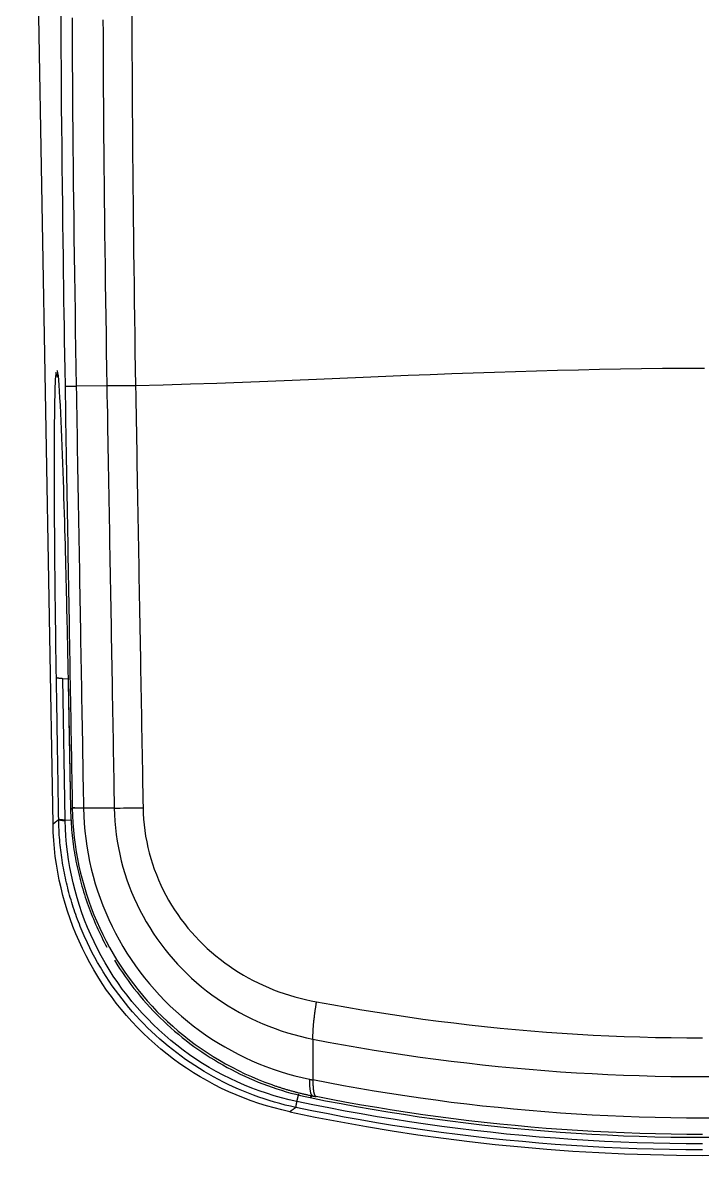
# Model space of a CAD drawing. Extents: x 0 to 395, y 0 to 289.
# Drawn here: x 96.5 to 114.67, y 40.82 to 71.08 of the extents above; entities that cross this region are included whole.
import ezdxf

# ---------------------------------------------------------------- set-up
doc = ezdxf.new("R2010")
doc.units = 0
doc.header["$LTSCALE"] = 10
doc.header["$MEASUREMENT"] = 0
doc.layers.add('1', color=7, linetype='CONTINUOUS')

msp = doc.modelspace()

# ---------------------------------------------------------------- linework, layer by layer
at = {"layer": '1'}
for p, q in [((97.317, 49.665), (96.505, 96.173)), ((98.755, 61.378), (97.936, 61.367)), ((97.643, 49.782), (97.582, 53.56)), ((97.582, 53.56), (97.719, 53.551)), ((97.785, 50.067), (97.785, 50.064)), ((98.953, 50.097), (98.131, 50.097)), ((97.643, 49.782), (97.82, 49.771)), ((104.262, 43.923), (104.263, 42.832)), ((103.835, 42.256), (103.882, 42.459))]:
    msp.add_line(p, q, dxfattribs=at)
for points in [[(97.521, 71.289), (97.524, 70.82), (97.527, 70.34), (97.53, 69.852), (97.534, 69.352), (97.538, 68.84), (97.543, 68.314), (97.548, 67.778), (97.554, 67.241), (97.56, 66.712), (97.566, 66.201), (97.572, 65.714), (97.578, 65.253), (97.584, 64.818), (97.589, 64.409), (97.595, 64.024), (97.6, 63.658), (97.605, 63.304), (97.611, 62.95), (97.617, 62.588), (97.623, 62.207), (97.63, 61.802), (97.637, 61.373)], [(97.825, 71.208), (97.827, 70.803), (97.829, 70.389), (97.831, 69.967), (97.834, 69.536), (97.837, 69.097), (97.841, 68.651), (97.845, 68.197), (97.849, 67.736), (97.854, 67.268), (97.859, 66.795), (97.864, 66.316), (97.87, 65.832), (97.876, 65.343), (97.883, 64.852), (97.889, 64.357), (97.896, 63.861), (97.904, 63.363), (97.911, 62.865), (97.919, 62.367), (97.927, 61.867), (97.936, 61.367)], [(98.652, 71.159), (98.653, 70.799), (98.654, 70.43), (98.656, 70.053), (98.658, 69.668), (98.66, 69.275), (98.663, 68.875), (98.666, 68.468), (98.669, 68.055), (98.673, 67.636), (98.677, 67.212), (98.681, 66.782), (98.686, 66.347), (98.691, 65.909), (98.696, 65.466), (98.701, 65.02), (98.707, 64.571), (98.713, 64.119), (98.72, 63.665), (98.726, 63.21), (98.733, 62.753), (98.74, 62.295), (98.747, 61.837), (98.755, 61.378)], [(99.424, 71.26), (99.425, 70.924), (99.426, 70.578), (99.427, 70.224), (99.429, 69.861), (99.43, 69.49), (99.433, 69.111), (99.435, 68.724), (99.438, 68.33), (99.441, 67.93), (99.444, 67.523), (99.448, 67.11), (99.452, 66.691), (99.456, 66.267), (99.461, 65.838), (99.466, 65.405), (99.471, 64.968), (99.476, 64.527), (99.482, 64.083), (99.488, 63.636), (99.494, 63.186), (99.501, 62.735), (99.507, 62.283), (99.514, 61.829), (99.522, 61.375)], [(97.407, 53.591), (97.404, 53.756), (97.402, 53.928), (97.399, 54.106), (97.396, 54.291), (97.394, 54.483), (97.391, 54.68), (97.388, 54.883), (97.385, 55.09), (97.383, 55.299), (97.38, 55.51), (97.378, 55.719), (97.375, 55.927), (97.373, 56.133), (97.371, 56.336), (97.369, 56.536), (97.367, 56.733), (97.365, 56.928), (97.364, 57.12), (97.362, 57.31), (97.361, 57.498), (97.36, 57.684), (97.359, 57.866), (97.358, 58.045), (97.357, 58.22), (97.356, 58.393), (97.356, 58.561), (97.355, 58.726), (97.355, 58.888), (97.355, 59.046), (97.355, 59.202), (97.355, 59.356), (97.355, 59.509), (97.355, 59.66), (97.356, 59.811), (97.356, 59.961), (97.357, 60.11), (97.358, 60.259), (97.36, 60.407), (97.361, 60.553), (97.363, 60.697), (97.365, 60.838), (97.368, 60.975), (97.371, 61.106), (97.374, 61.23), (97.378, 61.346), (97.382, 61.452), (97.386, 61.546), (97.391, 61.628), (97.397, 61.695), (97.403, 61.746)], [(97.421, 61.798), (97.43, 61.776), (97.44, 61.724), (97.45, 61.642), (97.461, 61.532), (97.472, 61.394), (97.483, 61.232), (97.494, 61.052), (97.505, 60.856), (97.515, 60.65), (97.525, 60.435), (97.535, 60.215), (97.544, 59.992), (97.553, 59.765), (97.562, 59.536), (97.57, 59.307), (97.578, 59.078), (97.586, 58.85), (97.593, 58.624), (97.6, 58.4), (97.607, 58.18), (97.614, 57.963), (97.62, 57.749), (97.626, 57.54), (97.632, 57.334), (97.637, 57.133), (97.643, 56.935), (97.648, 56.742), (97.652, 56.554), (97.657, 56.37), (97.662, 56.19), (97.666, 56.014), (97.67, 55.843), (97.674, 55.677), (97.678, 55.515), (97.681, 55.357), (97.685, 55.204), (97.688, 55.056), (97.691, 54.912), (97.694, 54.773), (97.697, 54.638), (97.7, 54.508), (97.702, 54.381), (97.705, 54.259), (97.707, 54.141), (97.71, 54.026), (97.712, 53.916), (97.714, 53.809), (97.716, 53.705), (97.718, 53.605), (97.72, 53.508)], [(114.723, 61.842), (114.163, 61.84), (113.603, 61.836), (113.044, 61.829), (112.483, 61.821), (111.923, 61.811), (111.362, 61.799), (110.8, 61.786), (110.238, 61.77), (109.676, 61.754), (109.111, 61.735), (108.544, 61.716), (107.971, 61.695), (107.393, 61.673), (106.806, 61.65), (106.209, 61.626), (105.603, 61.601), (104.985, 61.575), (104.355, 61.548), (103.712, 61.522), (103.055, 61.495), (102.383, 61.469), (101.693, 61.443), (100.987, 61.419), (100.263, 61.396), (99.522, 61.375)], [(97.407, 61.699), (97.426, 61.612)], [(97.637, 61.373), (97.641, 61.12), (97.646, 60.869), (97.65, 60.618), (97.654, 60.368), (97.658, 60.12), (97.663, 59.872), (97.667, 59.626), (97.671, 59.381), (97.675, 59.137), (97.68, 58.894), (97.684, 58.653), (97.688, 58.412), (97.692, 58.173), (97.696, 57.934), (97.7, 57.697), (97.704, 57.461), (97.708, 57.226), (97.712, 56.992), (97.716, 56.759), (97.72, 56.528), (97.724, 56.297), (97.728, 56.068), (97.732, 55.84), (97.736, 55.612), (97.74, 55.387), (97.744, 55.162), (97.748, 54.938), (97.752, 54.715), (97.755, 54.494), (97.759, 54.273), (97.763, 54.054), (97.767, 53.836), (97.77, 53.619), (97.774, 53.403), (97.778, 53.188), (97.782, 52.975), (97.785, 52.762), (97.789, 52.551), (97.792, 52.34), (97.796, 52.131), (97.8, 51.923), (97.803, 51.716), (97.807, 51.51), (97.81, 51.306), (97.814, 51.102), (97.817, 50.9), (97.821, 50.698), (97.824, 50.498), (97.828, 50.299), (97.831, 50.101)], [(97.936, 61.367), (97.94, 61.114), (97.945, 60.862), (97.949, 60.611), (97.953, 60.362), (97.958, 60.113), (97.962, 59.866), (97.966, 59.62), (97.97, 59.375), (97.975, 59.131), (97.979, 58.888), (97.983, 58.646), (97.987, 58.406), (97.991, 58.166), (97.995, 57.928), (98, 57.691), (98.004, 57.455), (98.008, 57.22), (98.012, 56.986), (98.016, 56.753), (98.02, 56.521), (98.024, 56.291), (98.028, 56.062), (98.032, 55.833), (98.036, 55.606), (98.04, 55.38), (98.044, 55.155), (98.047, 54.932), (98.051, 54.709), (98.055, 54.487), (98.059, 54.267), (98.063, 54.048), (98.067, 53.83), (98.07, 53.613), (98.074, 53.397), (98.078, 53.182), (98.081, 52.969), (98.085, 52.756), (98.089, 52.545), (98.092, 52.335), (98.096, 52.125), (98.1, 51.918), (98.103, 51.711), (98.107, 51.505), (98.11, 51.301), (98.114, 51.097), (98.117, 50.895), (98.121, 50.694), (98.124, 50.494), (98.128, 50.295), (98.131, 50.097)], [(98.755, 61.378), (98.759, 61.134), (98.764, 60.891), (98.768, 60.648), (98.772, 60.406), (98.776, 60.165), (98.781, 59.925), (98.785, 59.685), (98.789, 59.446), (98.793, 59.208), (98.797, 58.971), (98.801, 58.735), (98.806, 58.499), (98.81, 58.264), (98.814, 58.03), (98.818, 57.796), (98.822, 57.564), (98.826, 57.332), (98.83, 57.1), (98.834, 56.87), (98.838, 56.64), (98.842, 56.412), (98.846, 56.183), (98.85, 55.956), (98.854, 55.729), (98.858, 55.504), (98.862, 55.278), (98.866, 55.054), (98.87, 54.83), (98.874, 54.607), (98.878, 54.385), (98.882, 54.164), (98.886, 53.943), (98.89, 53.723), (98.894, 53.504), (98.897, 53.286), (98.901, 53.068), (98.905, 52.851), (98.909, 52.634), (98.913, 52.419), (98.916, 52.204), (98.92, 51.99), (98.924, 51.777), (98.928, 51.564), (98.931, 51.352), (98.935, 51.141), (98.939, 50.931), (98.942, 50.722), (98.946, 50.513), (98.95, 50.305), (98.953, 50.097)], [(99.522, 61.375), (99.504, 61.375), (99.486, 61.375), (99.468, 61.375), (99.45, 61.375), (99.432, 61.375), (99.415, 61.375), (99.397, 61.374), (99.38, 61.374), (99.362, 61.374), (99.345, 61.374), (99.327, 61.374), (99.31, 61.374), (99.293, 61.374), (99.276, 61.374), (99.259, 61.374), (99.242, 61.374), (99.225, 61.375), (99.209, 61.375), (99.192, 61.375), (99.176, 61.375), (99.159, 61.375), (99.143, 61.375), (99.127, 61.375), (99.111, 61.375), (99.095, 61.375), (99.08, 61.375), (99.064, 61.375), (99.049, 61.375), (99.034, 61.375), (99.019, 61.375), (99.004, 61.375), (98.989, 61.375), (98.974, 61.376), (98.96, 61.376), (98.946, 61.376), (98.932, 61.376), (98.918, 61.376), (98.904, 61.376), (98.891, 61.376), (98.877, 61.376), (98.864, 61.377), (98.851, 61.377), (98.839, 61.377), (98.826, 61.377), (98.814, 61.377), (98.801, 61.377), (98.79, 61.378), (98.778, 61.378), (98.766, 61.378), (98.755, 61.378)], [(99.522, 61.375), (99.526, 61.131), (99.53, 60.889), (99.535, 60.647), (99.539, 60.406), (99.543, 60.166), (99.547, 59.926), (99.552, 59.687), (99.556, 59.449), (99.56, 59.212), (99.564, 58.975), (99.569, 58.739), (99.573, 58.504), (99.577, 58.269), (99.581, 58.035), (99.585, 57.802), (99.59, 57.57), (99.594, 57.338), (99.598, 57.107), (99.602, 56.877), (99.606, 56.647), (99.61, 56.419), (99.614, 56.19), (99.618, 55.963), (99.622, 55.736), (99.626, 55.511), (99.63, 55.285), (99.634, 55.061), (99.638, 54.837), (99.642, 54.614), (99.646, 54.392), (99.65, 54.17), (99.654, 53.95), (99.658, 53.73), (99.662, 53.51), (99.666, 53.292), (99.67, 53.074), (99.674, 52.857), (99.678, 52.641), (99.681, 52.425), (99.685, 52.21), (99.689, 51.996), (99.693, 51.783), (99.697, 51.57), (99.7, 51.359), (99.704, 51.148), (99.708, 50.937), (99.712, 50.728), (99.715, 50.519), (99.719, 50.31), (99.723, 50.103)], [(97.407, 53.591), (97.407, 53.59), (97.408, 53.59), (97.408, 53.589), (97.409, 53.588), (97.41, 53.587), (97.411, 53.587), (97.412, 53.586), (97.413, 53.585), (97.414, 53.584), (97.416, 53.584), (97.417, 53.583), (97.419, 53.582), (97.421, 53.582), (97.423, 53.581), (97.425, 53.58), (97.427, 53.579), (97.43, 53.579), (97.433, 53.578), (97.435, 53.577), (97.438, 53.577), (97.441, 53.576), (97.444, 53.575), (97.448, 53.575), (97.451, 53.574), (97.455, 53.573), (97.458, 53.573), (97.462, 53.572), (97.466, 53.571), (97.47, 53.571), (97.474, 53.57), (97.479, 53.57), (97.483, 53.569), (97.488, 53.568), (97.493, 53.568), (97.497, 53.567), (97.502, 53.567), (97.507, 53.566), (97.512, 53.565), (97.518, 53.565), (97.523, 53.564), (97.529, 53.564), (97.534, 53.563), (97.54, 53.563), (97.546, 53.562), (97.551, 53.562), (97.557, 53.561), (97.563, 53.561), (97.569, 53.561), (97.576, 53.56), (97.582, 53.56)], [(97.468, 49.81), (97.467, 49.886), (97.465, 49.961), (97.464, 50.037), (97.463, 50.113), (97.462, 50.188), (97.46, 50.264), (97.459, 50.339), (97.458, 50.415), (97.457, 50.491), (97.456, 50.566), (97.454, 50.642), (97.453, 50.718), (97.452, 50.793), (97.451, 50.869), (97.45, 50.944), (97.448, 51.02), (97.447, 51.096), (97.446, 51.171), (97.445, 51.247), (97.443, 51.322), (97.442, 51.398), (97.441, 51.474), (97.44, 51.549), (97.439, 51.625), (97.437, 51.701), (97.436, 51.776), (97.435, 51.852), (97.434, 51.927), (97.433, 52.003), (97.431, 52.079), (97.43, 52.154), (97.429, 52.23), (97.428, 52.306), (97.426, 52.381), (97.425, 52.457), (97.424, 52.532), (97.423, 52.608), (97.422, 52.684), (97.42, 52.759), (97.419, 52.835), (97.418, 52.91), (97.417, 52.986), (97.416, 53.062), (97.414, 53.137), (97.413, 53.213), (97.412, 53.289), (97.411, 53.364), (97.409, 53.44), (97.408, 53.515), (97.407, 53.591)], [(97.719, 53.528), (97.785, 50.066)], [(97.72, 53.508), (97.721, 53.44), (97.722, 53.371), (97.724, 53.302), (97.725, 53.233), (97.726, 53.164), (97.728, 53.095), (97.729, 53.027), (97.73, 52.958), (97.731, 52.889), (97.733, 52.82), (97.734, 52.751), (97.735, 52.682), (97.737, 52.614), (97.738, 52.545), (97.739, 52.476), (97.74, 52.407), (97.742, 52.338), (97.743, 52.269), (97.744, 52.201), (97.746, 52.132), (97.747, 52.063), (97.748, 51.994), (97.75, 51.925), (97.751, 51.856), (97.752, 51.788), (97.753, 51.719), (97.755, 51.65), (97.756, 51.581), (97.757, 51.512), (97.759, 51.443), (97.76, 51.375), (97.761, 51.306), (97.763, 51.237), (97.764, 51.168), (97.765, 51.099), (97.766, 51.03), (97.768, 50.962), (97.769, 50.893), (97.77, 50.824), (97.772, 50.755), (97.773, 50.686), (97.774, 50.617), (97.776, 50.549), (97.777, 50.48), (97.778, 50.411), (97.779, 50.342), (97.781, 50.273), (97.782, 50.204), (97.783, 50.136), (97.785, 50.067)], [(97.831, 50.09), (97.83, 50.09), (97.829, 50.089), (97.828, 50.088), (97.828, 50.087), (97.827, 50.087), (97.826, 50.086), (97.825, 50.085), (97.824, 50.084), (97.823, 50.084), (97.822, 50.083), (97.821, 50.082), (97.82, 50.081), (97.819, 50.08), (97.818, 50.08), (97.817, 50.079), (97.816, 50.078), (97.816, 50.077), (97.815, 50.077), (97.814, 50.076), (97.813, 50.075), (97.812, 50.074), (97.811, 50.074), (97.81, 50.073), (97.809, 50.072), (97.808, 50.071), (97.807, 50.07), (97.806, 50.07), (97.805, 50.069), (97.804, 50.068), (97.804, 50.067), (97.803, 50.067), (97.802, 50.066), (97.801, 50.065), (97.8, 50.064), (97.799, 50.064), (97.798, 50.063), (97.797, 50.062), (97.796, 50.061), (97.795, 50.06), (97.794, 50.06), (97.793, 50.059), (97.792, 50.058), (97.791, 50.057), (97.79, 50.057), (97.79, 50.056), (97.789, 50.055), (97.788, 50.054), (97.787, 50.053), (97.786, 50.053), (97.785, 50.052)], [(97.785, 50.067), (97.785, 50.066), (97.785, 50.066), (97.785, 50.066), (97.785, 50.065), (97.785, 50.065), (97.785, 50.065), (97.785, 50.064), (97.785, 50.064), (97.785, 50.064), (97.785, 50.064), (97.785, 50.063), (97.785, 50.063), (97.785, 50.063), (97.785, 50.062), (97.785, 50.062), (97.785, 50.062), (97.785, 50.061), (97.785, 50.061), (97.785, 50.061), (97.785, 50.061), (97.785, 50.06), (97.785, 50.06), (97.785, 50.06), (97.785, 50.059), (97.785, 50.059), (97.785, 50.059), (97.785, 50.059), (97.785, 50.058), (97.785, 50.058), (97.785, 50.058), (97.785, 50.057), (97.785, 50.057), (97.785, 50.057), (97.785, 50.057), (97.785, 50.056), (97.785, 50.056), (97.785, 50.056), (97.785, 50.055), (97.785, 50.055), (97.785, 50.055), (97.785, 50.055), (97.785, 50.054), (97.785, 50.054), (97.785, 50.054), (97.785, 50.053), (97.785, 50.053), (97.785, 50.053), (97.785, 50.053), (97.785, 50.052), (97.785, 50.052)], [(97.785, 50.066), (97.785, 50.051)], [(97.785, 50.052), (97.787, 49.975), (97.789, 49.899), (97.793, 49.822), (97.797, 49.745), (97.801, 49.669), (97.807, 49.592), (97.813, 49.515), (97.82, 49.439), (97.828, 49.363), (97.836, 49.286), (97.845, 49.21), (97.855, 49.134), (97.866, 49.058), (97.877, 48.982), (97.889, 48.906), (97.902, 48.831), (97.915, 48.755), (97.93, 48.68), (97.945, 48.604), (97.96, 48.529), (97.977, 48.454), (97.994, 48.379), (98.012, 48.305), (98.03, 48.23), (98.05, 48.156), (98.07, 48.082), (98.09, 48.008), (98.112, 47.934), (98.134, 47.86), (98.157, 47.787), (98.18, 47.714), (98.205, 47.641), (98.23, 47.568), (98.255, 47.496), (98.282, 47.424), (98.309, 47.352), (98.336, 47.28), (98.365, 47.209), (98.394, 47.138), (98.424, 47.067), (98.454, 46.997), (98.485, 46.926), (98.517, 46.857), (98.55, 46.787), (98.583, 46.718), (98.617, 46.649), (98.651, 46.58), (98.686, 46.512), (98.722, 46.444), (98.758, 46.376)], [(97.964, 50.095), (97.959, 50.095), (97.954, 50.095), (97.95, 50.096), (97.945, 50.096), (97.94, 50.096), (97.936, 50.096), (97.931, 50.096), (97.927, 50.097), (97.923, 50.097), (97.918, 50.097), (97.914, 50.097), (97.91, 50.097), (97.907, 50.097), (97.903, 50.097), (97.899, 50.098), (97.895, 50.098), (97.892, 50.098), (97.889, 50.098), (97.885, 50.098), (97.882, 50.098), (97.879, 50.098), (97.876, 50.098), (97.873, 50.098), (97.87, 50.099), (97.867, 50.099), (97.865, 50.099), (97.862, 50.099), (97.86, 50.099), (97.857, 50.099), (97.855, 50.099), (97.853, 50.099), (97.851, 50.099), (97.849, 50.1), (97.847, 50.1), (97.845, 50.1), (97.844, 50.1), (97.842, 50.1), (97.841, 50.1), (97.839, 50.1), (97.838, 50.1), (97.837, 50.1), (97.836, 50.1), (97.835, 50.101), (97.834, 50.101), (97.833, 50.101), (97.833, 50.101), (97.832, 50.101), (97.832, 50.101), (97.831, 50.101), (97.831, 50.101)], [(97.831, 50.101), (97.831, 50.101), (97.831, 50.101), (97.831, 50.1), (97.831, 50.1), (97.831, 50.1), (97.831, 50.1), (97.831, 50.099), (97.831, 50.099), (97.831, 50.099), (97.831, 50.099), (97.831, 50.099), (97.831, 50.098), (97.831, 50.098), (97.831, 50.098), (97.831, 50.098), (97.831, 50.098), (97.831, 50.097), (97.831, 50.097), (97.831, 50.097), (97.831, 50.097), (97.831, 50.097), (97.831, 50.096), (97.831, 50.096), (97.831, 50.096), (97.831, 50.096), (97.831, 50.095), (97.831, 50.095), (97.831, 50.095), (97.831, 50.095), (97.831, 50.095), (97.831, 50.094), (97.831, 50.094), (97.831, 50.094), (97.831, 50.094), (97.831, 50.094), (97.831, 50.093), (97.831, 50.093), (97.831, 50.093), (97.831, 50.093), (97.831, 50.093), (97.831, 50.092), (97.831, 50.092), (97.831, 50.092), (97.831, 50.092), (97.831, 50.091), (97.831, 50.091), (97.831, 50.091), (97.831, 50.091), (97.831, 50.091), (97.831, 50.09)], [(97.964, 50.095), (97.959, 50.095), (97.954, 50.095), (97.95, 50.094), (97.945, 50.094), (97.94, 50.094), (97.936, 50.094), (97.931, 50.094), (97.927, 50.094), (97.923, 50.093), (97.919, 50.093), (97.914, 50.093), (97.911, 50.093), (97.907, 50.093), (97.903, 50.093), (97.899, 50.093), (97.896, 50.092), (97.892, 50.092), (97.889, 50.092), (97.885, 50.092), (97.882, 50.092), (97.879, 50.092), (97.876, 50.092), (97.873, 50.092), (97.87, 50.092), (97.868, 50.091), (97.865, 50.091), (97.862, 50.091), (97.86, 50.091), (97.858, 50.091), (97.855, 50.091), (97.853, 50.091), (97.851, 50.091), (97.849, 50.091), (97.847, 50.091), (97.846, 50.091), (97.844, 50.091), (97.842, 50.091), (97.841, 50.091), (97.84, 50.091), (97.838, 50.091), (97.837, 50.091), (97.836, 50.091), (97.835, 50.09), (97.834, 50.09), (97.834, 50.09), (97.833, 50.09), (97.832, 50.09), (97.832, 50.09), (97.831, 50.09), (97.831, 50.09)], [(97.831, 50.09), (97.837, 49.896), (97.848, 49.701), (97.863, 49.507), (97.883, 49.314), (97.907, 49.121), (97.937, 48.928), (97.971, 48.736), (98.01, 48.546), (98.053, 48.356), (98.101, 48.168), (98.154, 47.98), (98.211, 47.794), (98.273, 47.61), (98.339, 47.427), (98.409, 47.246), (98.484, 47.067), (98.564, 46.89), (98.647, 46.714), (98.735, 46.541), (98.827, 46.37), (98.923, 46.202), (99.023, 46.035), (99.127, 45.872), (99.235, 45.711), (99.347, 45.553), (99.463, 45.397), (99.582, 45.245), (99.705, 45.095), (99.832, 44.949), (99.962, 44.805), (100.095, 44.665), (100.232, 44.528), (100.372, 44.395), (100.515, 44.265), (100.661, 44.139), (100.81, 44.016), (100.962, 43.897), (101.117, 43.781), (101.275, 43.67), (101.435, 43.562), (101.597, 43.458), (101.763, 43.358), (101.93, 43.262), (102.1, 43.17), (102.272, 43.083), (102.445, 42.999), (102.621, 42.92), (102.799, 42.845), (102.979, 42.774), (103.16, 42.707)], [(98.131, 50.097), (98.127, 50.097), (98.123, 50.097), (98.12, 50.097), (98.116, 50.097), (98.112, 50.097), (98.108, 50.097), (98.104, 50.097), (98.1, 50.097), (98.097, 50.097), (98.093, 50.097), (98.089, 50.097), (98.086, 50.097), (98.082, 50.097), (98.078, 50.097), (98.075, 50.097), (98.071, 50.097), (98.068, 50.097), (98.064, 50.097), (98.061, 50.097), (98.057, 50.097), (98.054, 50.097), (98.05, 50.097), (98.047, 50.097), (98.043, 50.097), (98.04, 50.097), (98.037, 50.097), (98.033, 50.097), (98.03, 50.097), (98.027, 50.097), (98.024, 50.096), (98.02, 50.096), (98.017, 50.096), (98.014, 50.096), (98.011, 50.096), (98.008, 50.096), (98.005, 50.096), (98.002, 50.096), (97.999, 50.096), (97.996, 50.096), (97.993, 50.096), (97.99, 50.095), (97.987, 50.095), (97.984, 50.095), (97.981, 50.095), (97.978, 50.095), (97.975, 50.095), (97.973, 50.095), (97.97, 50.095), (97.967, 50.095), (97.964, 50.095)], [(98.131, 50.097), (98.138, 49.892), (98.15, 49.687), (98.167, 49.483), (98.19, 49.279), (98.219, 49.075), (98.254, 48.873), (98.293, 48.672), (98.339, 48.472), (98.39, 48.273), (98.446, 48.076), (98.508, 47.881), (98.574, 47.687), (98.647, 47.495), (98.724, 47.306), (98.806, 47.119), (98.894, 46.934), (98.986, 46.751), (99.084, 46.572), (99.186, 46.395), (99.293, 46.221), (99.404, 46.05), (99.52, 45.883), (99.64, 45.718), (99.765, 45.557), (99.894, 45.4), (100.027, 45.246), (100.165, 45.096), (100.306, 44.949), (100.451, 44.807), (100.599, 44.668), (100.752, 44.534), (100.907, 44.404), (101.066, 44.278), (101.229, 44.156), (101.394, 44.039), (101.563, 43.926), (101.735, 43.818), (101.909, 43.714), (102.086, 43.615), (102.265, 43.521), (102.447, 43.432), (102.631, 43.347), (102.817, 43.267), (103.006, 43.193), (103.196, 43.123), (103.388, 43.058), (103.582, 42.999), (103.777, 42.944), (103.974, 42.895), (104.172, 42.851)], [(98.953, 50.097), (98.959, 49.92), (98.97, 49.742), (98.986, 49.565), (99.007, 49.388), (99.033, 49.212), (99.064, 49.037), (99.1, 48.863), (99.141, 48.69), (99.186, 48.518), (99.237, 48.348), (99.292, 48.18), (99.353, 48.013), (99.417, 47.848), (99.487, 47.685), (99.561, 47.524), (99.639, 47.365), (99.722, 47.209), (99.809, 47.055), (99.9, 46.904), (99.995, 46.755), (100.094, 46.609), (100.197, 46.467), (100.304, 46.327), (100.415, 46.19), (100.529, 46.056), (100.647, 45.926), (100.768, 45.798), (100.892, 45.675), (101.02, 45.554), (101.151, 45.437), (101.285, 45.324), (101.421, 45.215), (101.561, 45.109), (101.703, 45.007), (101.848, 44.908), (101.996, 44.814), (102.145, 44.724), (102.297, 44.637), (102.452, 44.555), (102.608, 44.476), (102.766, 44.402), (102.926, 44.332), (103.088, 44.266), (103.252, 44.204), (103.417, 44.146), (103.584, 44.093), (103.752, 44.044), (103.921, 43.999), (104.091, 43.959), (104.262, 43.923)], [(99.723, 50.103), (99.728, 49.95), (99.737, 49.798), (99.751, 49.646), (99.769, 49.495), (99.792, 49.344), (99.82, 49.194), (99.852, 49.045), (99.888, 48.897), (99.929, 48.75), (99.974, 48.604), (100.024, 48.461), (100.078, 48.318), (100.136, 48.178), (100.197, 48.039), (100.263, 47.902), (100.333, 47.768), (100.406, 47.635), (100.483, 47.505), (100.564, 47.377), (100.649, 47.252), (100.736, 47.129), (100.828, 47.008), (100.922, 46.891), (101.02, 46.776), (101.121, 46.664), (101.225, 46.555), (101.331, 46.449), (101.44, 46.346), (101.552, 46.246), (101.667, 46.149), (101.784, 46.055), (101.904, 45.965), (102.025, 45.878), (102.149, 45.794), (102.276, 45.713), (102.404, 45.636), (102.534, 45.562), (102.666, 45.491), (102.8, 45.424), (102.935, 45.36), (103.072, 45.3), (103.21, 45.244), (103.35, 45.19), (103.491, 45.141), (103.634, 45.095), (103.777, 45.053), (103.922, 45.014), (104.067, 44.979), (104.214, 44.947), (104.361, 44.92)], [(97.468, 49.789), (97.465, 49.787), (97.462, 49.785), (97.459, 49.782), (97.456, 49.78), (97.453, 49.777), (97.45, 49.775), (97.447, 49.772), (97.444, 49.77), (97.441, 49.768), (97.439, 49.765), (97.436, 49.763), (97.433, 49.76), (97.43, 49.758), (97.427, 49.755), (97.424, 49.753), (97.421, 49.75), (97.418, 49.748), (97.415, 49.745), (97.412, 49.743), (97.409, 49.74), (97.406, 49.738), (97.403, 49.735), (97.4, 49.733), (97.397, 49.73), (97.393, 49.728), (97.39, 49.725), (97.387, 49.723), (97.384, 49.72), (97.381, 49.718), (97.378, 49.715), (97.375, 49.713), (97.372, 49.71), (97.369, 49.708), (97.366, 49.705), (97.363, 49.703), (97.36, 49.7), (97.357, 49.698), (97.354, 49.695), (97.351, 49.693), (97.348, 49.69), (97.345, 49.688), (97.341, 49.685), (97.338, 49.682), (97.335, 49.68), (97.332, 49.677), (97.329, 49.675), (97.326, 49.672), (97.323, 49.67), (97.32, 49.667), (97.317, 49.665)], [(103.644, 41.982), (103.433, 42.03), (103.224, 42.083), (103.018, 42.142), (102.813, 42.207), (102.611, 42.276), (102.41, 42.351), (102.212, 42.431), (102.016, 42.517), (101.822, 42.608), (101.63, 42.704), (101.441, 42.806), (101.253, 42.913), (101.068, 43.025), (100.887, 43.143), (100.709, 43.264), (100.535, 43.39), (100.365, 43.52), (100.199, 43.655), (100.036, 43.794), (99.877, 43.937), (99.722, 44.085), (99.571, 44.237), (99.424, 44.393), (99.28, 44.553), (99.14, 44.719), (99.005, 44.887), (98.875, 45.059), (98.749, 45.234), (98.629, 45.412), (98.514, 45.592), (98.404, 45.776), (98.299, 45.962), (98.198, 46.151), (98.103, 46.342), (98.013, 46.537), (97.928, 46.735), (97.848, 46.935), (97.773, 47.138), (97.703, 47.343), (97.64, 47.549), (97.582, 47.756), (97.53, 47.964), (97.484, 48.173), (97.443, 48.383), (97.408, 48.594), (97.378, 48.806), (97.354, 49.019), (97.336, 49.233), (97.323, 49.448), (97.317, 49.665)], [(97.468, 49.789), (97.468, 49.79), (97.468, 49.79), (97.468, 49.791), (97.468, 49.791), (97.468, 49.791), (97.468, 49.792), (97.468, 49.792), (97.468, 49.793), (97.468, 49.793), (97.468, 49.793), (97.468, 49.794), (97.468, 49.794), (97.468, 49.795), (97.468, 49.795), (97.468, 49.795), (97.468, 49.796), (97.468, 49.796), (97.468, 49.797), (97.468, 49.797), (97.468, 49.797), (97.468, 49.798), (97.468, 49.798), (97.468, 49.799), (97.468, 49.799), (97.468, 49.799), (97.468, 49.8), (97.468, 49.8), (97.468, 49.801), (97.468, 49.801), (97.468, 49.801), (97.468, 49.802), (97.468, 49.802), (97.468, 49.803), (97.468, 49.803), (97.468, 49.803), (97.468, 49.804), (97.468, 49.804), (97.468, 49.805), (97.468, 49.805), (97.468, 49.806), (97.468, 49.806), (97.468, 49.806), (97.468, 49.807), (97.468, 49.807), (97.468, 49.808), (97.468, 49.808), (97.468, 49.809), (97.468, 49.809), (97.468, 49.81), (97.468, 49.81)], [(98.237, 46.495), (98.208, 46.556), (98.179, 46.618), (98.151, 46.681), (98.124, 46.743), (98.097, 46.806), (98.071, 46.869), (98.045, 46.932), (98.02, 46.995), (97.996, 47.059), (97.971, 47.123), (97.948, 47.187), (97.925, 47.251), (97.902, 47.316), (97.88, 47.38), (97.859, 47.445), (97.838, 47.51), (97.818, 47.575), (97.798, 47.64), (97.779, 47.706), (97.761, 47.771), (97.743, 47.837), (97.725, 47.903), (97.708, 47.969), (97.692, 48.035), (97.676, 48.102), (97.661, 48.168), (97.646, 48.235), (97.632, 48.301), (97.619, 48.368), (97.606, 48.435), (97.594, 48.502), (97.582, 48.569), (97.571, 48.636), (97.56, 48.704), (97.55, 48.771), (97.54, 48.839), (97.531, 48.906), (97.523, 48.974), (97.515, 49.042), (97.508, 49.109), (97.502, 49.177), (97.496, 49.245), (97.49, 49.313), (97.485, 49.381), (97.481, 49.449), (97.477, 49.517), (97.474, 49.585), (97.471, 49.653), (97.47, 49.721), (97.468, 49.789)], [(97.643, 49.762), (97.643, 49.763), (97.643, 49.763), (97.643, 49.764), (97.643, 49.764), (97.643, 49.764), (97.643, 49.765), (97.643, 49.765), (97.643, 49.766), (97.643, 49.766), (97.643, 49.766), (97.643, 49.767), (97.643, 49.767), (97.643, 49.768), (97.643, 49.768), (97.643, 49.769), (97.643, 49.769), (97.643, 49.769), (97.643, 49.77), (97.643, 49.77), (97.643, 49.771), (97.643, 49.771), (97.643, 49.772), (97.643, 49.772), (97.643, 49.772), (97.643, 49.773), (97.643, 49.773), (97.643, 49.774), (97.643, 49.774), (97.643, 49.775), (97.643, 49.775), (97.643, 49.775), (97.643, 49.776), (97.643, 49.776), (97.643, 49.777), (97.643, 49.777), (97.643, 49.777), (97.643, 49.778), (97.643, 49.778), (97.643, 49.778), (97.643, 49.779), (97.643, 49.779), (97.643, 49.779), (97.643, 49.78), (97.643, 49.78), (97.643, 49.78), (97.643, 49.781), (97.643, 49.781), (97.643, 49.781), (97.643, 49.782), (97.643, 49.782)], [(103.835, 42.256), (103.63, 42.303), (103.426, 42.355), (103.224, 42.412), (103.023, 42.475), (102.824, 42.543), (102.627, 42.616), (102.432, 42.695), (102.24, 42.779), (102.049, 42.868), (101.861, 42.962), (101.676, 43.062), (101.493, 43.166), (101.314, 43.275), (101.137, 43.389), (100.963, 43.507), (100.793, 43.631), (100.626, 43.758), (100.463, 43.89), (100.303, 44.027), (100.147, 44.168), (99.994, 44.312), (99.846, 44.461), (99.702, 44.614), (99.562, 44.771), (99.426, 44.931), (99.295, 45.095), (99.168, 45.262), (99.046, 45.433), (98.928, 45.607), (98.815, 45.784), (98.707, 45.964), (98.603, 46.147), (98.505, 46.332), (98.412, 46.52), (98.323, 46.711), (98.24, 46.903), (98.162, 47.098), (98.09, 47.295), (98.022, 47.494), (97.96, 47.694), (97.904, 47.897), (97.853, 48.1), (97.807, 48.305), (97.767, 48.511), (97.732, 48.718), (97.703, 48.926), (97.68, 49.134), (97.662, 49.343), (97.65, 49.552), (97.643, 49.762)], [(103.808, 42.096), (103.665, 42.128), (103.522, 42.162), (103.379, 42.199), (103.237, 42.239), (103.096, 42.281), (102.956, 42.326), (102.817, 42.373), (102.678, 42.423), (102.541, 42.475), (102.404, 42.53), (102.269, 42.588), (102.135, 42.648), (102.001, 42.71), (101.869, 42.775), (101.738, 42.842), (101.609, 42.912), (101.48, 42.984), (101.353, 43.059), (101.228, 43.135), (101.104, 43.214), (100.981, 43.296), (100.86, 43.379), (100.74, 43.465), (100.623, 43.553), (100.506, 43.643), (100.392, 43.735), (100.279, 43.83), (100.168, 43.926), (100.058, 44.025), (99.951, 44.125), (99.845, 44.227), (99.741, 44.332), (99.64, 44.438), (99.54, 44.546), (99.442, 44.656), (99.346, 44.767), (99.253, 44.881), (99.161, 44.996), (99.071, 45.113), (98.984, 45.231), (98.899, 45.351), (98.816, 45.472), (98.736, 45.595), (98.657, 45.72), (98.581, 45.846), (98.508, 45.973), (98.436, 46.101), (98.367, 46.231), (98.301, 46.362), (98.237, 46.495)], [(98.956, 46.034), (99.025, 45.922), (99.096, 45.812), (99.169, 45.703), (99.244, 45.595), (99.321, 45.488), (99.399, 45.382), (99.479, 45.278), (99.561, 45.175), (99.644, 45.074), (99.729, 44.973), (99.816, 44.875), (99.905, 44.777), (99.995, 44.681), (100.086, 44.587), (100.179, 44.494), (100.274, 44.403), (100.37, 44.313), (100.467, 44.225), (100.566, 44.138), (100.666, 44.053), (100.768, 43.97), (100.871, 43.888), (100.976, 43.808), (101.081, 43.73), (101.188, 43.654), (101.297, 43.579), (101.406, 43.506), (101.517, 43.435), (101.629, 43.366), (101.742, 43.298), (101.856, 43.233), (101.971, 43.169), (102.087, 43.107), (102.204, 43.047), (102.322, 42.989), (102.441, 42.933), (102.561, 42.879), (102.682, 42.827), (102.803, 42.777), (102.926, 42.729), (103.049, 42.683), (103.173, 42.639), (103.298, 42.597), (103.423, 42.557), (103.549, 42.519), (103.676, 42.483), (103.803, 42.45), (103.931, 42.418), (104.059, 42.389), (104.187, 42.361)], [(104.262, 43.923), (104.262, 43.938), (104.262, 43.954), (104.262, 43.971), (104.263, 43.987), (104.263, 44.004), (104.263, 44.021), (104.264, 44.038), (104.264, 44.055), (104.265, 44.073), (104.265, 44.091), (104.266, 44.109), (104.267, 44.127), (104.268, 44.146), (104.269, 44.164), (104.27, 44.183), (104.271, 44.202), (104.273, 44.222), (104.274, 44.241), (104.276, 44.261), (104.277, 44.281), (104.279, 44.301), (104.281, 44.321), (104.282, 44.341), (104.284, 44.362), (104.286, 44.382), (104.288, 44.403), (104.291, 44.424), (104.293, 44.445), (104.295, 44.466), (104.297, 44.487), (104.3, 44.508), (104.303, 44.529), (104.305, 44.551), (104.308, 44.572), (104.311, 44.594), (104.314, 44.616), (104.317, 44.637), (104.32, 44.659), (104.323, 44.681), (104.326, 44.702), (104.329, 44.724), (104.332, 44.746), (104.336, 44.768), (104.339, 44.79), (104.343, 44.811), (104.346, 44.833), (104.35, 44.855), (104.353, 44.876), (104.357, 44.898), (104.361, 44.92)], [(104.361, 44.92), (104.764, 44.845), (105.168, 44.774), (105.573, 44.705), (105.98, 44.64), (106.387, 44.577), (106.795, 44.517), (107.204, 44.46), (107.614, 44.406), (108.025, 44.355), (108.436, 44.306), (108.849, 44.261), (109.262, 44.219), (109.675, 44.18), (110.089, 44.144), (110.504, 44.112), (110.919, 44.082), (111.335, 44.056), (111.751, 44.032), (112.167, 44.012), (112.584, 43.995), (113.001, 43.981), (113.418, 43.97), (113.835, 43.963), (114.252, 43.958), (114.67, 43.957)], [(104.262, 43.923), (104.669, 43.845), (105.077, 43.771), (105.486, 43.7), (105.896, 43.632), (106.307, 43.566), (106.719, 43.504), (107.132, 43.445), (107.546, 43.389), (107.96, 43.336), (108.376, 43.286), (108.792, 43.239), (109.209, 43.195), (109.626, 43.154), (110.044, 43.117), (110.463, 43.083), (110.882, 43.053), (111.302, 43.025), (111.722, 43.001), (112.143, 42.98), (112.563, 42.962), (112.984, 42.948), (113.405, 42.937), (113.827, 42.928), (114.248, 42.924), (114.67, 42.922), (115.091, 42.924)], [(103.16, 42.707), (103.181, 42.7), (103.202, 42.692), (103.224, 42.685), (103.245, 42.678), (103.267, 42.67), (103.288, 42.663), (103.31, 42.656), (103.331, 42.649), (103.353, 42.642), (103.375, 42.635), (103.396, 42.628), (103.418, 42.621), (103.439, 42.614), (103.461, 42.608), (103.483, 42.601), (103.504, 42.594), (103.526, 42.588), (103.548, 42.581), (103.57, 42.575), (103.591, 42.569), (103.613, 42.562), (103.635, 42.556), (103.657, 42.55), (103.679, 42.544), (103.7, 42.538), (103.722, 42.532), (103.744, 42.526), (103.766, 42.52), (103.788, 42.514), (103.81, 42.508), (103.832, 42.503), (103.854, 42.497), (103.876, 42.491), (103.898, 42.486), (103.92, 42.481), (103.942, 42.475), (103.964, 42.47), (103.986, 42.465), (104.008, 42.459), (104.03, 42.454), (104.052, 42.449), (104.074, 42.444), (104.097, 42.439), (104.119, 42.434), (104.141, 42.43), (104.163, 42.425), (104.185, 42.42), (104.207, 42.415), (104.23, 42.411), (104.252, 42.406)], [(104.172, 42.851), (104.174, 42.85), (104.176, 42.85), (104.177, 42.85), (104.179, 42.849), (104.181, 42.849), (104.183, 42.848), (104.185, 42.848), (104.186, 42.848), (104.188, 42.847), (104.19, 42.847), (104.192, 42.847), (104.194, 42.846), (104.195, 42.846), (104.197, 42.845), (104.199, 42.845), (104.201, 42.845), (104.203, 42.844), (104.205, 42.844), (104.206, 42.844), (104.208, 42.843), (104.21, 42.843), (104.212, 42.842), (104.214, 42.842), (104.216, 42.842), (104.217, 42.841), (104.219, 42.841), (104.221, 42.84), (104.223, 42.84), (104.225, 42.84), (104.227, 42.839), (104.228, 42.839), (104.23, 42.839), (104.232, 42.838), (104.234, 42.838), (104.236, 42.837), (104.238, 42.837), (104.239, 42.837), (104.241, 42.836), (104.243, 42.836), (104.245, 42.835), (104.247, 42.835), (104.249, 42.835), (104.25, 42.834), (104.252, 42.834), (104.254, 42.833), (104.256, 42.833), (104.258, 42.833), (104.26, 42.832), (104.261, 42.832), (104.263, 42.832)], [(104.263, 42.832), (104.263, 42.816), (104.263, 42.8), (104.263, 42.785), (104.263, 42.77), (104.263, 42.755), (104.263, 42.741), (104.263, 42.727), (104.263, 42.713), (104.264, 42.699), (104.264, 42.685), (104.265, 42.672), (104.265, 42.659), (104.266, 42.647), (104.267, 42.634), (104.268, 42.622), (104.269, 42.61), (104.27, 42.599), (104.271, 42.587), (104.272, 42.576), (104.274, 42.565), (104.275, 42.555), (104.277, 42.545), (104.278, 42.535), (104.28, 42.525), (104.282, 42.516), (104.283, 42.507), (104.285, 42.499), (104.287, 42.49), (104.289, 42.482), (104.291, 42.474), (104.294, 42.467), (104.296, 42.46), (104.298, 42.453), (104.301, 42.447), (104.303, 42.441), (104.306, 42.435), (104.309, 42.429), (104.311, 42.424), (104.314, 42.419), (104.317, 42.414), (104.32, 42.41), (104.323, 42.406), (104.326, 42.403), (104.33, 42.399), (104.333, 42.397), (104.336, 42.394), (104.34, 42.392), (104.343, 42.39), (104.347, 42.388), (104.35, 42.387)], [(115.091, 41.815), (114.67, 41.814), (114.248, 41.815), (113.827, 41.82), (113.406, 41.828), (112.984, 41.84), (112.563, 41.855), (112.143, 41.873), (111.722, 41.895), (111.302, 41.919), (110.883, 41.947), (110.464, 41.979), (110.045, 42.013), (109.627, 42.051), (109.209, 42.092), (108.793, 42.136), (108.376, 42.184), (107.961, 42.234), (107.546, 42.288), (107.133, 42.345), (106.72, 42.405), (106.308, 42.469), (105.897, 42.535), (105.487, 42.605), (105.078, 42.677), (104.67, 42.753), (104.263, 42.832)], [(104.252, 42.406), (104.251, 42.405), (104.249, 42.405), (104.248, 42.404), (104.247, 42.403), (104.246, 42.402), (104.244, 42.401), (104.243, 42.4), (104.242, 42.399), (104.24, 42.398), (104.239, 42.397), (104.238, 42.396), (104.237, 42.396), (104.235, 42.395), (104.234, 42.394), (104.233, 42.393), (104.231, 42.392), (104.23, 42.391), (104.229, 42.39), (104.228, 42.389), (104.226, 42.388), (104.225, 42.387), (104.224, 42.387), (104.222, 42.386), (104.221, 42.385), (104.22, 42.384), (104.218, 42.383), (104.217, 42.382), (104.216, 42.381), (104.215, 42.38), (104.213, 42.379), (104.212, 42.378), (104.211, 42.378), (104.209, 42.377), (104.208, 42.376), (104.207, 42.375), (104.206, 42.374), (104.204, 42.373), (104.203, 42.372), (104.202, 42.371), (104.2, 42.37), (104.199, 42.369), (104.198, 42.368), (104.196, 42.368), (104.195, 42.367), (104.194, 42.366), (104.193, 42.365), (104.191, 42.364), (104.19, 42.363), (104.189, 42.362), (104.187, 42.361)], [(104.252, 42.406), (104.254, 42.406), (104.256, 42.406), (104.258, 42.405), (104.26, 42.405), (104.262, 42.404), (104.264, 42.404), (104.266, 42.404), (104.267, 42.403), (104.269, 42.403), (104.271, 42.402), (104.273, 42.402), (104.275, 42.402), (104.277, 42.401), (104.279, 42.401), (104.281, 42.401), (104.283, 42.4), (104.285, 42.4), (104.287, 42.399), (104.289, 42.399), (104.291, 42.399), (104.293, 42.398), (104.295, 42.398), (104.297, 42.397), (104.299, 42.397), (104.301, 42.397), (104.303, 42.396), (104.305, 42.396), (104.307, 42.395), (104.309, 42.395), (104.311, 42.395), (104.313, 42.394), (104.315, 42.394), (104.317, 42.393), (104.319, 42.393), (104.321, 42.393), (104.322, 42.392), (104.324, 42.392), (104.326, 42.391), (104.328, 42.391), (104.33, 42.391), (104.332, 42.39), (104.334, 42.39), (104.336, 42.39), (104.338, 42.389), (104.34, 42.389), (104.342, 42.388), (104.344, 42.388), (104.346, 42.388), (104.348, 42.387), (104.35, 42.387)], [(114.67, 41.375), (114.252, 41.376), (113.834, 41.381), (113.416, 41.39), (112.999, 41.401), (112.582, 41.416), (112.165, 41.434), (111.748, 41.455), (111.331, 41.48), (110.915, 41.508), (110.5, 41.539), (110.085, 41.573), (109.67, 41.611), (109.256, 41.651), (108.843, 41.695), (108.43, 41.743), (108.018, 41.793), (107.607, 41.846), (107.197, 41.903), (106.787, 41.963), (106.378, 42.026), (105.971, 42.092), (105.564, 42.161), (105.158, 42.233), (104.754, 42.308), (104.35, 42.387)], [(103.808, 42.096), (103.805, 42.094), (103.802, 42.092), (103.799, 42.09), (103.796, 42.087), (103.792, 42.085), (103.789, 42.083), (103.786, 42.081), (103.783, 42.078), (103.779, 42.076), (103.776, 42.074), (103.773, 42.072), (103.77, 42.069), (103.767, 42.067), (103.763, 42.065), (103.76, 42.063), (103.757, 42.06), (103.754, 42.058), (103.75, 42.056), (103.747, 42.053), (103.744, 42.051), (103.74, 42.049), (103.737, 42.047), (103.734, 42.044), (103.731, 42.042), (103.727, 42.04), (103.724, 42.037), (103.721, 42.035), (103.718, 42.033), (103.714, 42.031), (103.711, 42.028), (103.708, 42.026), (103.704, 42.024), (103.701, 42.021), (103.698, 42.019), (103.694, 42.017), (103.691, 42.014), (103.688, 42.012), (103.684, 42.01), (103.681, 42.007), (103.678, 42.005), (103.674, 42.003), (103.671, 42), (103.668, 41.998), (103.664, 41.996), (103.661, 41.993), (103.658, 41.991), (103.654, 41.989), (103.651, 41.986), (103.647, 41.984), (103.644, 41.982)], [(103.808, 42.096), (103.808, 42.096), (103.808, 42.097), (103.808, 42.097), (103.808, 42.098), (103.808, 42.099), (103.808, 42.1), (103.808, 42.101), (103.808, 42.102), (103.809, 42.103), (103.809, 42.104), (103.809, 42.106), (103.809, 42.107), (103.809, 42.109), (103.81, 42.111), (103.81, 42.113), (103.81, 42.115), (103.81, 42.117), (103.811, 42.12), (103.811, 42.122), (103.812, 42.125), (103.812, 42.128), (103.813, 42.131), (103.813, 42.134), (103.814, 42.137), (103.814, 42.14), (103.815, 42.143), (103.815, 42.147), (103.816, 42.15), (103.816, 42.154), (103.817, 42.158), (103.818, 42.162), (103.818, 42.166), (103.819, 42.17), (103.82, 42.174), (103.821, 42.178), (103.822, 42.183), (103.822, 42.187), (103.823, 42.192), (103.824, 42.197), (103.825, 42.202), (103.826, 42.207), (103.827, 42.212), (103.828, 42.217), (103.829, 42.222), (103.83, 42.228), (103.831, 42.233), (103.832, 42.239), (103.833, 42.245), (103.834, 42.25), (103.835, 42.256)], [(114.67, 40.964), (114.232, 40.965), (113.795, 40.971), (113.357, 40.98), (112.92, 40.993), (112.482, 41.009), (112.045, 41.029), (111.608, 41.053), (111.172, 41.08), (110.735, 41.111), (110.299, 41.145), (109.863, 41.184), (109.427, 41.225), (108.992, 41.271), (108.557, 41.32), (108.123, 41.372), (107.689, 41.429), (107.255, 41.488), (106.822, 41.552), (106.39, 41.619), (105.958, 41.689), (105.527, 41.764), (105.096, 41.841), (104.666, 41.923), (104.237, 42.008), (103.808, 42.096)], [(114.67, 41.126), (114.233, 41.128), (113.797, 41.133), (113.36, 41.142), (112.924, 41.155), (112.488, 41.171), (112.052, 41.191), (111.616, 41.215), (111.18, 41.242), (110.745, 41.273), (110.31, 41.307), (109.875, 41.346), (109.44, 41.387), (109.006, 41.433), (108.572, 41.481), (108.139, 41.534), (107.706, 41.59), (107.273, 41.65), (106.842, 41.713), (106.41, 41.78), (105.979, 41.85), (105.549, 41.924), (105.12, 42.002), (104.691, 42.083), (104.263, 42.168), (103.835, 42.256)], [(104.187, 42.361), (104.601, 42.278), (105.016, 42.199), (105.431, 42.123), (105.847, 42.05), (106.263, 41.98), (106.68, 41.914), (107.098, 41.851), (107.516, 41.792), (107.934, 41.736), (108.353, 41.683), (108.772, 41.634), (109.192, 41.588), (109.612, 41.546), (110.032, 41.506), (110.453, 41.471), (110.874, 41.438), (111.295, 41.41), (111.716, 41.384), (112.138, 41.362), (112.56, 41.343), (112.981, 41.328), (113.403, 41.316), (113.825, 41.307), (114.248, 41.302), (114.67, 41.301), (115.092, 41.302)]]:
    msp.add_lwpolyline(points, dxfattribs=at)
msp.add_arc((114.67, 93.621), 52.803, 257.9476, 282.0524, dxfattribs=at)
for centre, major_axis, ratio, start_param, end_param in [((99.136, 61.4), (1.5, 0.026), 0.013, 3.159045, 3.78406), ((100.153, 50.129), (1.5, 0.025), 0.013257, 3.785478, 4.42143), ((98.068, 49.82), (-0.6, -0.01), 0.074977, 0.017499, 0.78244), ((98.068, 49.8), (-0.6, -0.01), 0.07282, 0.017497, 0.782552), ((104.551, 43.876), (0.295, 1.471), 0.163393, 2.374425, 3.123902)]:
    msp.add_ellipse(centre, major_axis=major_axis, ratio=ratio, start_param=start_param, end_param=end_param, dxfattribs=at)

doc.saveas('drawing.dxf')
